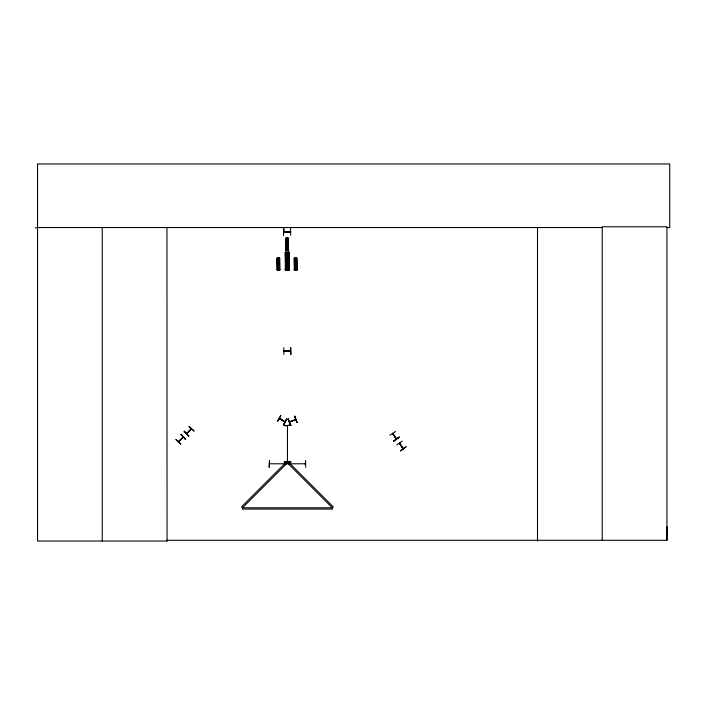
<?xml version="1.0" encoding="UTF-8"?>
<svg xmlns="http://www.w3.org/2000/svg" width="705" height="705" viewBox="0 0 705 705"><rect width="100%" height="100%" fill="white"/><g stroke="black" fill="none" stroke-linecap="round" stroke-linejoin="round"><path stroke-width="1.06" d="M666.454 227.53L669.75 227.53L669.75 163.965L37.524 163.965L37.524 541.035L167.05 541.035L166.962 540.294L666.939 540.294L667.036 526.661M279.189 418.629L284.979 421.925M279.797 419.061C277.479 416.056 286.838 423.352 284.6 421.361M295.148 419.863L295.659 419.334M287.42 426.358L287.464 425.653M287.429 425.794L287.446 426.313M399.717 443.648C400.14 443.974 407.543 455.624 399.391 443.163M403.084 448.724L399.612 442.996L399.691 443.674M403.075 448.671L403.066 448.063M403.304 448.547L402.996 448.045M392.606 433.513L396.316 439.056L392.667 433.557M289.535 422.154L295.783 419.616L289.447 421.898L290.134 421.652M395.884 438.466L396.51 438.924M277.435 421.37L280.81 415.536M283.674 424.921L286.706 418.893L283.701 424.939M283.41 424.771L286.785 418.937M183.291 437.25L178.612 441.876M269.618 463.784L305.618 463.784L304.965 463.767M283.974 231.725L290.583 232.068M284.635 351.196L283.974 350.94L290.531 351.222M189.019 426.499L194.025 431.019M191.54 429.01L186.719 433.725L191.319 428.799M183.397 437.153L178.418 441.603L183.177 436.933M194.042 430.993L189.081 426.428M191.17 428.843L186.552 433.557M396.704 444.925L402.264 441.118M389.9 435.214L395.505 431.469M393.002 434.148L392.852 433.293M393.646 440.916L399.25 437.179M287.702 461.731L287.728 461L287.393 461.59M294.716 416.197L297.008 422.542L294.743 416.188M290.901 421.555L294.47 420.057M279.383 418.426L284.943 421.987M305.485 464.057L305.009 464.057M290.486 351.266L283.904 351.231M287.005 250.187L286.961 249.693M287.102 270.2L287.552 270.191L287.173 269.328M283.974 231.689L290.486 231.733M285.904 239.436L288.151 239.409M285.913 240.255L288.16 240.229M285.93 241.489L288.178 241.471M285.939 242.59L288.186 242.564M285.948 243.824L288.195 243.798M286.01 249.121L288.257 249.103M285.64 249.57L288.636 249.447M288.442 250.328L285.851 250.372L285.728 238.202L288.31 238.158L288.389 250.337M289.068 252.161L285.173 252.223L285.384 270.464L289.262 270.412L288.98 252.161M285.454 254.064L288.821 254.029M285.463 255.307L288.839 255.263M285.49 257.158L288.856 257.122M279.682 258.039L277.083 258.083L277.215 270.253L279.814 270.209L279.621 258.039L279.638 270.218M285.499 258.797L288.874 258.761M277.268 259.317L279.515 259.29M294.399 259.317L296.638 259.29M277.276 260.136L279.524 260.11M294.408 260.136L296.646 260.11M285.525 260.647L288.891 260.612M277.294 261.37L279.541 261.352M294.417 261.37L296.664 261.352M277.303 262.471L279.55 262.445M294.426 262.471L296.673 262.445M277.312 263.705L279.559 263.679M294.443 263.705L296.69 263.679M285.613 268.596L288.98 268.561M277.373 269.002L279.621 268.975M294.496 269.002L296.743 268.975M285.058 269.134L289.543 269.09M277.003 269.354L280 269.416M285.058 269.275L289.552 269.231M287.032 269.425L287.561 269.451M294.126 269.451L297.122 269.416M290.945 425.291L284.212 425.679L290.945 425.256M305.6 460.532L305.732 467.274M284.212 461.846L290.954 461.801M284.221 462.127L290.954 462.048M35.25 227.794L37.524 227.786M37.524 227.53L602.229 227.53M290.575 228.508L290.671 235.241M285.331 231.963L289.2 231.963M283.463 235.241L283.842 228.508L283.498 235.241M290.627 347.706L290.962 354.448M284.027 351.231L290.627 351.196M283.886 354.448L283.789 347.706M392.914 433.39L396.466 438.792M290.486 350.887L290.019 351.266M284.494 350.887L284.679 351.407M280.846 415.562L277.514 421.423M184.181 431.328L188.984 436.06M180.947 434.571L185.671 439.365M176.083 439.435L180.868 444.176L175.871 439.638M294.487 416.294L297.096 422.506M288.098 418.973L290.707 425.185M296.884 270.209L296.646 258.039L296.761 270.218M296.585 270.218L296.171 258.048M296.029 258.048L296.144 270.218M295.977 270.226L295.289 270.226M294.946 258.074L295.131 270.244M294.796 258.074L294.972 270.244M294.655 258.074L294.831 270.244M294.558 258.074L294.637 270.244M294.382 258.074L294.496 270.253M288.83 252.161L288.997 270.412M288.768 252.161L288.962 270.412M288.618 252.17L288.742 270.412M288.398 252.17L288.477 258.612M288.486 260.753L288.601 269.345M288.133 238.167L288.266 250.337M288.327 252.17L288.398 258.612M288.424 260.753L288.512 269.345M287.957 238.167L288.098 250.337M288.178 252.17L288.31 270.42M287.878 238.167L287.957 250.337M287.966 252.17L288.037 258.612M288.054 260.762L288.151 269.345M287.719 238.167L287.834 250.337M287.878 252.17L287.966 258.612M287.975 260.762L288.081 269.345M287.534 238.167L287.658 250.337M287.834 270.42L286.803 270.438M287.49 250.345L286.803 250.345M286.503 238.193L286.582 250.363M286.353 238.193L286.459 250.363M286.168 238.193L286.345 250.363M286.345 252.205L286.424 258.647M286.538 269.38L286.433 260.788L286.459 269.38M286.063 238.193L286.151 250.363M286.283 253.28L286.345 258.647M285.913 238.193L286.001 250.372M286.124 252.205L286.283 270.456M285.922 253.28L285.983 258.647L285.825 252.214M285.701 252.214L285.886 270.456M279.33 258.048L279.462 270.218M279.189 258.048L279.365 270.218M279.065 258.048L279.215 270.218M278.898 258.048L279.074 270.218M278.854 270.226L278.167 270.226M277.876 258.074L277.99 270.244M277.691 258.074L277.946 270.244M277.576 258.074L277.805 270.244M277.426 258.074L277.647 270.244M277.276 258.074L277.391 270.253L277.136 258.083M287.473 426.331L287.464 425.723L287.464 461.66M666.939 540.294L666.939 226.799L602.229 226.799L602.229 540.294M537.51 227.53L537.51 541.035M290.671 347.706L290.716 354.448M166.953 227.53L167.05 541.035M102.243 227.53L102.243 541.035M277.946 262.947C278.581 264.851 279.418 261.59 277.946 262.947M286.582 243.075C287.217 244.97 288.054 241.709 286.582 243.075M286.468 259.519C287.42 262.375 288.671 257.484 286.468 259.519M295.069 262.947C295.703 264.851 296.541 261.59 295.069 262.947M181.141 434.368L185.644 439.4L181.123 434.395M184.252 431.257L188.755 436.289L184.243 431.275M286.486 461.934L241.568 506.851L242.494 507.785L332.337 507.785L333.262 506.851L288.345 461.934L242.494 507.785L242.494 509.089L332.337 509.089L332.337 507.785L286.486 461.934M406.054 446.803L400.651 450.848L406.054 446.803M399.233 437.144L393.804 441.154L399.233 437.144M288.186 418.937L290.451 425.3L288.142 418.955M296.805 258.039L294.205 258.083L294.346 270.253L296.937 270.209L296.796 258.039M269.521 460.532L269.195 467.274L269.521 460.532M286.098 269.38L286.001 260.797L286.027 269.38M285.666 270.464L285.437 252.214L285.595 270.464"/></g></svg>
